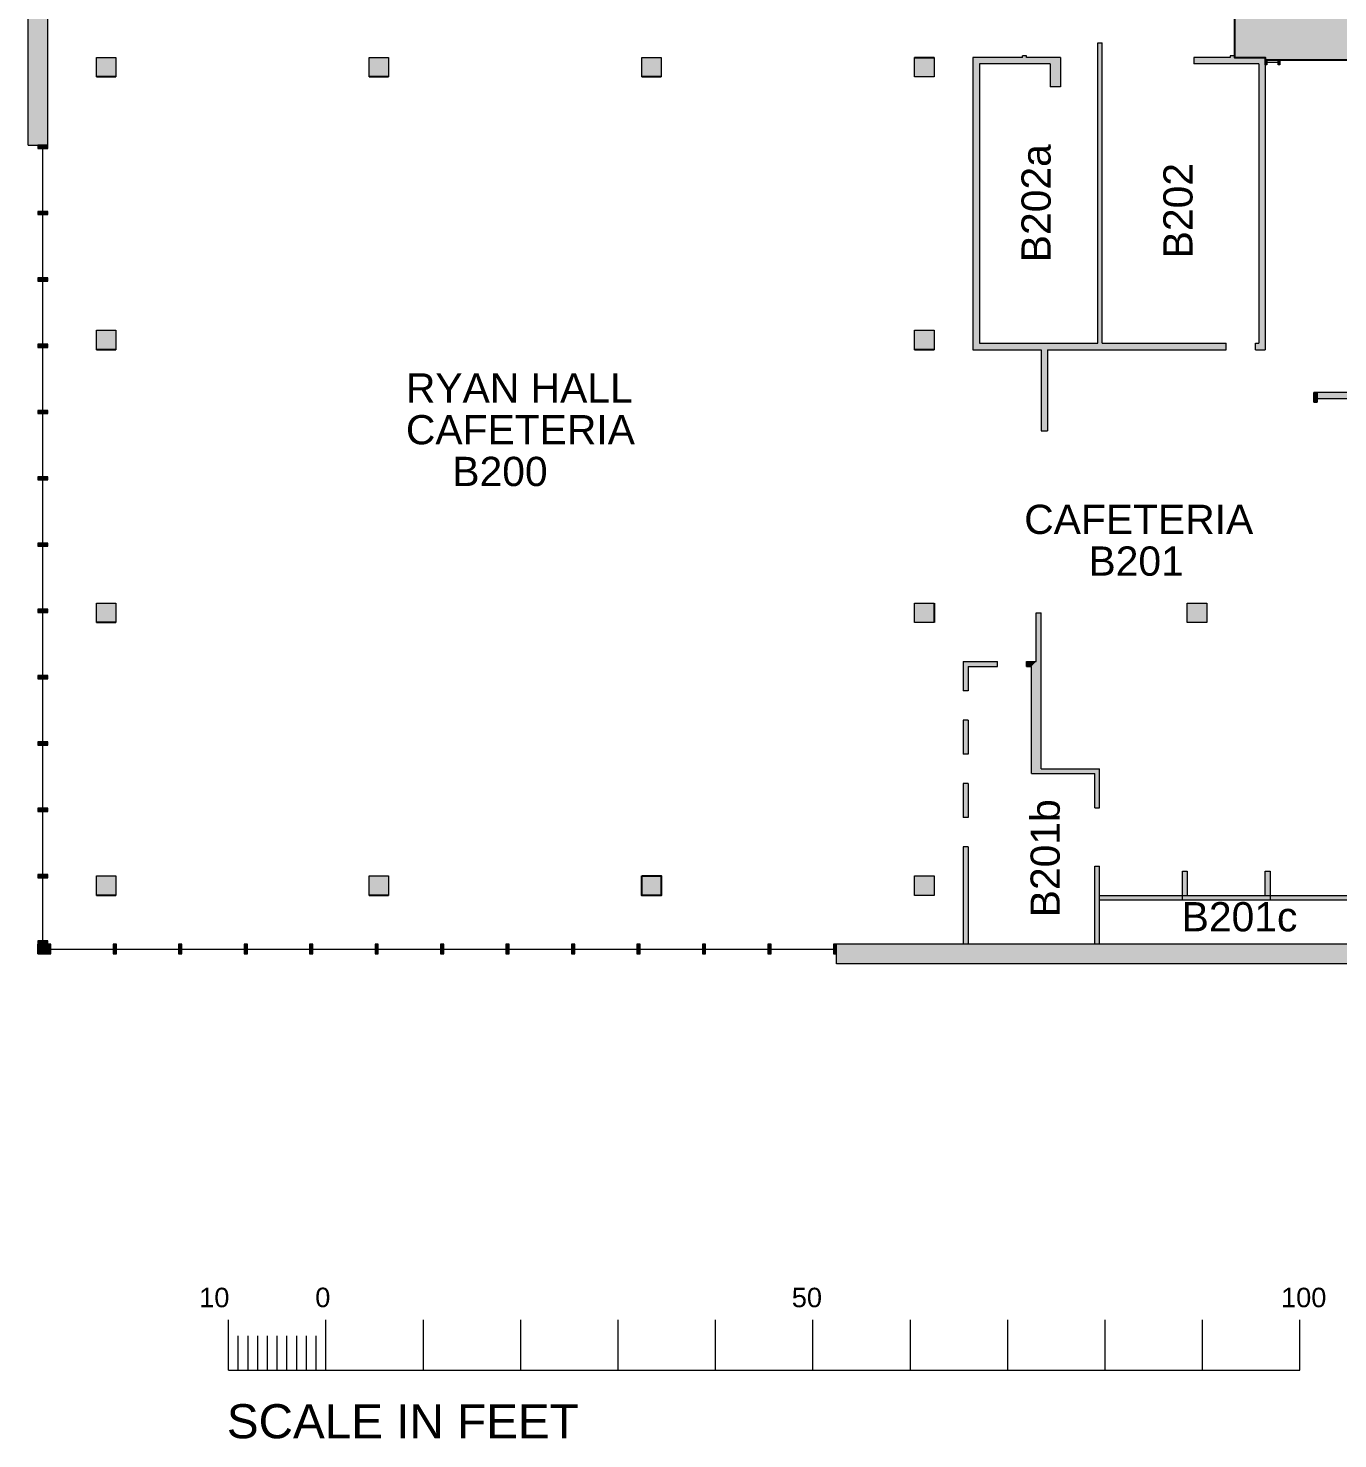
# Model space of a CAD drawing. Extents: x 674 to 9317, y -1087 to 3542.
# Drawn here: x 2544 to 4157, y -1087 to 650 of the extents above; entities that cross this region are included whole.
import ezdxf

# ---------------------------------------------------------------- set-up
doc = ezdxf.new("R2010")
doc.units = 0
doc.header["$LTSCALE"] = 0.004
doc.header["$MEASUREMENT"] = 0
doc.layers.get('0').update_dxf_attribs({"linetype": 'CONTINUOUS'})
for name, color, linetype, lineweight in [('bar scale', 1, 'CONTINUOUS', 0), ('Room Number', 7, 'CONTINUOUS', 9), ('WALL', 7, 'CONTINUOUS', 0)]:
    doc.layers.add(name, color=color, linetype=linetype, lineweight=lineweight)
doc.layers.add('CORRIDOR HATCH', color=253, linetype='CONTINUOUS')
doc.layers.add('SOLID', color=7, linetype='CONTINUOUS')
doc.styles.add('style1', font='arial.ttf')
doc.styles.add('swis721blkexbt', font='swissek.ttf')

# ---------------------------------------------------------------- blocks, each defined once
blk = doc.blocks.new('AZMND')
for p, q in [((0, 0.5), (0, -0.5)), ((1, 0.5), (0, 0.5)), ((1, -0.5), (1, 0.5)), ((0, -0.5), (1, -0.5))]:
    blk.add_line(p, q)

msp = doc.modelspace()

# ---------------------------------------------------------------- hatches: boundary and pattern name
at = {"layer": 'CORRIDOR HATCH'}
h = msp.add_hatch(color=256, dxfattribs=at)
h.dxf.hatch_style = 1
h.paths.add_polyline_path([(4294.6, 2437.9), (4126, 2310.4), (4126, 1374.8), (4126, 1267.5), (4078, 1219.5), (4078, 1207.9), (4078, 1003.5), (3988.1, 1003.5), (3988.1, 993.4), (3788.5, 927.5), (2713.1, 927.5), (2651.6, 781.9), (2651.6, 764.9), (2963.6, 764.9), (2963.6, 799.4), (2987.6, 799.4), (2987.6, 764.9), (3299.6, 764.9), (3299.6, 799.4), (3323.6, 799.4), (3323.6, 764.9), (3635.6, 764.9), (3635.6, 799.4), (3659.6, 799.4), (3659.6, 764.8), (3733.2, 702.4), (3737.7, 707.8), (3743.8, 702.6), (3784.6, 750.6), (3784.6, 785.9), (3971.6, 785.9), (3971.6, 801.9), (3995.6, 801.9), (3995.6, 785.9), (4033.6, 785.9), (4033.6, 681.9), (4029.6, 681.9), (4029.6, 613.9), (4067.6, 613.9), (4067.6, 610.9), (4211.6, 610.9), (4211.6, 613.9), (4316.6, 613.9), (4316.6, 757.9), (4307.6, 757.9), (4307.6, 781.9), (4294.6, 781.9), (4294.6, 1093.9), (4307.6, 1093.9), (4307.6, 1117.9), (4342.6, 1117.9), (4342.6, 1429.9), (4307.6, 1429.9), (4307.6, 1453.9), (4294.6, 1453.9), (4294.6, 1765.9), (4307.6, 1765.9), (4307.6, 1789.9), (4342.6, 1789.9), (4342.6, 2101.9), (4307.6, 2101.9), (4307.6, 2125.9), (4294.6, 2125.9)])
at = {"layer": 'SOLID'}
h = msp.add_hatch(color=256, dxfattribs=at)
h.dxf.hatch_style = 1
h.paths.add_polyline_path([(2651.6, 781.9), (2543.6, 781.9), (2543.6, 781.4), (2543.6, 505.9), (2567.6, 505.9), (2567.6, 770.9), (2627.6, 770.9), (2627.6, 757.9), (2651.6, 757.9)])
h.paths.add_polyline_path([(2627.6, 770.9), (2567.6, 770.9), (2567.6, 767.9), (2624.6, 767.9), (2624.6, 754.9), (2651.6, 754.9), (2651.6, 757.9), (2627.6, 757.9)], flags=17)
for points in [[(3815.6, 613.9), (3773.6, 613.9), (3773.6, 615.9), (3768.6, 615.9), (3768.6, 613.9), (3707.6, 613.9), (3707.6, 253.9), (3791.6, 253.9), (3791.6, 153.9), (3799.6, 153.9), (3799.6, 253.9), (4019.6, 253.9), (4019.6, 261.9), (3866.6, 261.9), (3866.6, 631.9), (3861.6, 631.9), (3861.6, 261.9), (3715.6, 261.9), (3715.6, 605.9), (3802.6, 605.9), (3802.6, 577.9), (3815.6, 577.9)], [(4067.6, 613.9), (4029.6, 613.9), (4029.6, 615.9), (4024.6, 615.9), (4024.6, 613.9), (3979.6, 613.9), (3979.6, 605.9), (4059.6, 605.9), (4059.6, 261.9), (4055.6, 261.9), (4055.6, 253.9), (4067.6, 253.9)], [(4131.6, 189.4), (4127.6, 189.4), (4127.6, 201.4), (4131.6, 201.4)]]:
    msp.add_hatch(color=256, dxfattribs=at).paths.add_polyline_path(points)
at = {"layer": 'WALL'}
for points in [[(4067.6, 610.9), (4069.6, 610.9), (4069.6, 604.9), (4067.6, 604.9)], [(4083.6, 610.9), (4085.6, 610.9), (4085.6, 604.9), (4083.6, 604.9)], [(2567.6, -478.1), (2555.6, -478.1), (2555.6, -490.1), (2567.6, -490.1)]]:
    msp.add_hatch(color=256, dxfattribs=at).paths.add_polyline_path(points)

# ---------------------------------------------------------------- linework, layer by layer
at = {"layer": 'bar scale'}
for p, q in [((2790.4, -1002.8), (2790.4, -940.9)), ((2910.4, -1002.8), (2910.4, -940.9)), ((3030.4, -1002.8), (3030.4, -940.9)), ((3150.4, -1002.8), (3150.4, -940.9)), ((3270.4, -1002.8), (3270.4, -940.9)), ((3390.4, -1002.8), (3390.4, -940.9)), ((3510.4, -1002.8), (3510.4, -940.9)), ((3630.4, -1002.8), (3630.4, -940.9)), ((3750.4, -1002.8), (3750.4, -940.9)), ((3870.4, -1002.8), (3870.4, -940.9)), ((3990.4, -1002.8), (3990.4, -940.9)), ((4110.4, -1002.8), (4110.4, -940.9)), ((2802.4, -1002.8), (2802.4, -960.6)), ((2814.4, -1002.8), (2814.4, -960.6)), ((2826.4, -1002.8), (2826.4, -960.6)), ((2838.4, -1002.8), (2838.4, -960.6)), ((2850.4, -1002.8), (2850.4, -960.6)), ((2862.4, -1002.8), (2862.4, -960.6)), ((2874.4, -1002.8), (2874.4, -960.6)), ((2886.4, -1002.8), (2886.4, -960.6)), ((2898.4, -1002.8), (2898.4, -960.6)), ((2790.4, -1002.8), (4110.4, -1002.8))]:
    msp.add_line(p, q, dxfattribs=at)
at = {"layer": 'CORRIDOR HATCH'}
msp.add_lwpolyline([(4029.6, 681.9), (4029.6, 613.9), (4067.6, 613.9), (4067.6, 610.9), (4211.6, 610.9)], dxfattribs=at)
at = {"layer": 'SOLID'}
for p, q in [((3635.6, 613.9), (3659.6, 613.9)), ((2651.6, 589.9), (2627.6, 589.9)), ((2987.6, 589.9), (2963.6, 589.9)), ((3323.6, 589.9), (3299.6, 589.9)), ((2651.6, 253.9), (2627.6, 253.9)), ((3659.6, 253.9), (3635.6, 253.9)), ((3659.6, -58.1), (3659.6, -82.1)), ((2651.6, -82.1), (2627.6, -82.1)), ((2651.6, -418.1), (2627.6, -418.1)), ((2987.6, -418.1), (2963.6, -418.1))]:
    msp.add_line(p, q, dxfattribs=at)
msp.add_lwpolyline([(3299.6, -394.1), (3323.6, -394.1), (3323.6, -418.1), (3299.6, -418.1)], close=True, dxfattribs=at)
msp.add_lwpolyline([(3299.6, -394.1), (3323.6, -394.1), (3323.6, -418.1), (3299.6, -418.1)], close=True, dxfattribs=at)
for points in [[(2627.6, 613.9), (2651.6, 613.9), (2627.6, 589.9), (2651.6, 589.9)], [(2963.6, 613.9), (2987.6, 613.9), (2963.6, 589.9), (2987.6, 589.9)], [(3299.6, 613.9), (3323.6, 613.9), (3299.6, 589.9), (3323.6, 589.9)], [(3635.6, 613.9), (3659.6, 613.9), (3635.6, 589.9), (3659.6, 589.9)], [(2627.6, 277.9), (2651.6, 277.9), (2627.6, 253.9), (2651.6, 253.9)], [(3635.6, 277.9), (3659.6, 277.9), (3635.6, 253.9), (3659.6, 253.9)], [(4127.6, 193.4), (4127.6, 201.4), (4235.6, 193.4), (4235.6, 201.4)], [(2627.6, -58.1), (2651.6, -58.1), (2627.6, -82.1), (2651.6, -82.1)], [(3635.6, -58.1), (3659.6, -58.1), (3635.6, -82.1), (3659.6, -82.1)], [(3971.6, -82.1), (3971.6, -58.1), (3995.6, -82.1), (3995.6, -58.1)], [(3785.6, -70.1), (3791.6, -70.1), (3785.6, -130.1), (3791.6, -136.4)], [(3695.6, -130.1), (3701.6, -136.1), (3695.6, -166.1), (3701.6, -166.1)], [(3737.6, -130.1), (3737.6, -136.1), (3695.6, -130.1), (3701.6, -136.1)], [(3773.6, -130.1), (3773.6, -136.1), (3785.6, -130.1), (3779.6, -136.1)], [(3779.6, -268.1), (3791.6, -262.1), (3779.6, -136.1), (3791.6, -124.8)], [(3695.6, -202.1), (3701.6, -202.1), (3695.6, -244.1), (3701.6, -244.1)], [(3857.6, -268.1), (3863.6, -262.1), (3779.6, -268.1), (3791.6, -262.1)], [(3857.6, -310.1), (3863.6, -310.1), (3857.6, -268.1), (3863.6, -262.1)], [(3695.6, -280.1), (3701.6, -280.1), (3695.6, -322.1), (3701.6, -322.1)], [(3695.6, -358.1), (3701.6, -358.1), (3695.6, -478.1), (3701.6, -478.1)], [(3857.6, -382.1), (3863.6, -382.1), (3857.6, -478.1), (3863.6, -478.1)], [(2627.6, -394.1), (2651.6, -394.1), (2627.6, -418.1), (2651.6, -418.1)], [(2963.6, -394.1), (2987.6, -394.1), (2963.6, -418.1), (2987.6, -418.1)], [(3299.6, -394.1), (3323.6, -394.1), (3299.6, -418.1), (3323.6, -418.1)], [(3635.6, -394.1), (3659.6, -394.1), (3635.6, -418.1), (3659.6, -418.1)], [(3965.6, -388.1), (3971.6, -388.1), (3965.6, -424.1), (3971.6, -418.1)], [(4067.6, -388.1), (4073.6, -388.1), (4067.6, -418.1), (4073.6, -424.1)], [(3863.6, -418.1), (3863.6, -424.1), (4229.6, -418.1), (4229.6, -424.1)], [(4295.6, -478.1), (4319.6, -502.1), (3539.6, -478.1), (3539.6, -502.1)]]:
    msp.add_solid(points, dxfattribs=at)
at = {"layer": 'WALL'}
for p, q in [((2543.6, 505.9), (2543.6, 781.9)), ((2567.6, 505.9), (2567.6, 770.9)), ((3861.6, 261.9), (3861.6, 631.9)), ((3861.6, 631.9), (3866.6, 631.9)), ((3866.6, 261.9), (3866.6, 631.9)), ((2627.6, 613.9), (2651.6, 613.9)), ((2627.6, 589.9), (2627.6, 613.9)), ((2651.6, 613.9), (2651.6, 589.9)), ((2963.6, 613.9), (2987.6, 613.9)), ((2963.6, 589.9), (2963.6, 613.9)), ((2987.6, 613.9), (2987.6, 589.9)), ((3299.6, 613.9), (3323.6, 613.9)), ((3299.6, 589.9), (3299.6, 613.9)), ((3323.6, 613.9), (3323.6, 589.9)), ((3635.6, 589.9), (3635.6, 613.9)), ((3659.6, 613.9), (3659.6, 589.9)), ((3707.6, 613.9), (3707.6, 253.9)), ((3768.6, 613.9), (3707.6, 613.9)), ((3773.6, 615.9), (3768.6, 615.9)), ((3768.6, 613.9), (3768.6, 615.9)), ((3773.6, 613.9), (3773.6, 615.9)), ((3815.6, 613.9), (3773.6, 613.9)), ((3815.6, 613.9), (3815.6, 577.9)), ((4024.6, 613.9), (3979.6, 613.9)), ((3979.6, 613.9), (3979.6, 605.9)), ((4029.6, 615.9), (4024.6, 615.9)), ((4024.6, 615.9), (4024.6, 613.9)), ((4029.6, 615.9), (4029.6, 613.9)), ((4067.6, 613.9), (4029.6, 613.9)), ((4067.6, 613.9), (4067.6, 253.9)), ((3715.6, 605.9), (3715.6, 261.9)), ((3802.6, 605.9), (3715.6, 605.9)), ((3802.6, 605.9), (3802.6, 577.9)), ((4059.6, 605.9), (3979.6, 605.9)), ((4059.6, 605.9), (4059.6, 261.9)), ((4069.6, 607.9), (4083.6, 607.9)), ((3659.6, 589.9), (3635.6, 589.9)), ((3815.6, 577.9), (3802.6, 577.9)), ((2543.6, 505.9), (2567.6, 505.9)), ((2561.6, 424.3), (2561.6, 501.9)), ((2561.6, 342.6), (2561.6, 420.3)), ((2561.6, 260.9), (2561.6, 338.6)), ((2627.6, 277.9), (2651.6, 277.9)), ((2627.6, 253.9), (2627.6, 277.9)), ((2651.6, 277.9), (2651.6, 253.9)), ((3635.6, 253.9), (3635.6, 277.9)), ((3635.6, 277.9), (3659.6, 277.9)), ((3659.6, 277.9), (3659.6, 253.9)), ((3715.6, 261.9), (3861.6, 261.9)), ((3866.6, 261.9), (4019.6, 261.9)), ((4019.6, 253.9), (4019.6, 261.9)), ((4055.6, 261.9), (4059.6, 261.9)), ((4055.6, 253.9), (4055.6, 261.9)), ((2561.6, 179.3), (2561.6, 256.9)), ((3707.6, 253.9), (3791.6, 253.9)), ((3791.6, 253.9), (3791.6, 153.9)), ((3799.6, 253.9), (3799.6, 153.9)), ((3799.6, 253.9), (4019.6, 253.9)), ((4055.6, 253.9), (4067.6, 253.9)), ((4211.6, 201.4), (4127.6, 201.4)), ((4127.6, 201.4), (4127.6, 193.4)), ((4127.6, 201.4), (4127.6, 189.4)), ((4131.6, 189.4), (4131.6, 201.4)), ((4229.6, 193.4), (4131.6, 193.4)), ((2561.6, 97.6), (2561.6, 175.3)), ((4127.6, 189.4), (4131.6, 189.4)), ((3791.6, 153.9), (3799.6, 153.9)), ((2561.6, 15.9), (2561.6, 93.6)), ((2561.6, -65.7), (2561.6, 11.9)), ((2627.6, -58.1), (2651.6, -58.1)), ((2627.6, -82.1), (2627.6, -58.1)), ((2651.6, -58.1), (2651.6, -82.1)), ((3635.6, -58.1), (3659.6, -58.1)), ((3635.6, -82.1), (3635.6, -58.1)), ((3971.6, -58.1), (3995.6, -58.1)), ((3971.6, -82.1), (3971.6, -58.1)), ((3995.6, -58.1), (3995.6, -82.1)), ((2561.6, -147.4), (2561.6, -69.7)), ((3659.6, -82.1), (3635.6, -82.1)), ((3785.6, -130.1), (3785.6, -70.1)), ((3785.6, -70.1), (3791.6, -70.1)), ((3791.6, -262.1), (3791.6, -70.1)), ((3995.6, -82.1), (3971.6, -82.1)), ((3695.6, -130.1), (3695.6, -166.1)), ((3695.6, -130.1), (3737.6, -130.1)), ((3701.6, -136.1), (3701.6, -166.1)), ((3701.6, -136.1), (3737.6, -136.1)), ((3737.6, -136.1), (3737.6, -130.1)), ((3773.6, -136.1), (3773.6, -130.1)), ((3773.6, -130.1), (3785.6, -130.1)), ((3773.6, -136.1), (3779.6, -136.1)), ((3779.6, -268.1), (3779.6, -136.1)), ((2561.6, -229.1), (2561.6, -151.4)), ((3701.6, -166.1), (3695.6, -166.1)), ((3701.6, -202.1), (3695.6, -202.1)), ((3695.6, -202.1), (3695.6, -244.1)), ((3701.6, -202.1), (3701.6, -244.1)), ((2561.6, -310.7), (2561.6, -233.1)), ((3701.6, -244.1), (3695.6, -244.1)), ((3779.6, -268.1), (3857.6, -268.1)), ((3791.6, -262.1), (3863.6, -262.1)), ((3857.6, -310.1), (3857.6, -268.1)), ((3863.6, -310.1), (3863.6, -262.1)), ((3701.6, -280.1), (3695.6, -280.1)), ((3695.6, -280.1), (3695.6, -322.1)), ((3701.6, -280.1), (3701.6, -322.1)), ((3857.6, -310.1), (3863.6, -310.1)), ((2561.6, -392.4), (2561.6, -314.7)), ((3701.6, -322.1), (3695.6, -322.1)), ((3695.6, -358.1), (3695.6, -478.1)), ((3701.6, -358.1), (3695.6, -358.1)), ((3701.6, -358.1), (3701.6, -478.1)), ((3857.6, -478.1), (3857.6, -382.1)), ((3857.6, -382.1), (3863.6, -382.1)), ((3863.6, -478.1), (3863.6, -382.1)), ((2561.6, -474.1), (2561.6, -396.4)), ((2627.6, -394.1), (2651.6, -394.1)), ((2627.6, -418.1), (2627.6, -394.1)), ((2651.6, -394.1), (2651.6, -418.1)), ((2963.6, -394.1), (2987.6, -394.1)), ((2963.6, -418.1), (2963.6, -394.1)), ((2987.6, -394.1), (2987.6, -418.1)), ((3299.6, -394.1), (3323.6, -394.1)), ((3299.6, -418.1), (3299.6, -394.1)), ((3323.6, -394.1), (3323.6, -418.1)), ((3965.6, -388.1), (3971.6, -388.1)), ((3965.6, -424.1), (3965.6, -388.1)), ((3971.6, -388.1), (3971.6, -418.1)), ((4067.6, -388.1), (4073.6, -388.1)), ((4067.6, -418.1), (4067.6, -388.1)), ((4073.6, -388.1), (4073.6, -424.1)), ((3323.6, -418.1), (3299.6, -418.1)), ((3863.6, -418.1), (4229.6, -418.1)), ((4229.6, -424.1), (3863.6, -424.1)), ((2555.6, -490.1), (2555.6, -478.1)), ((2571.6, -484.1), (2648.2, -484.1)), ((2652.2, -484.1), (2728.9, -484.1)), ((2732.9, -484.1), (2809.6, -484.1)), ((2813.6, -484.1), (2890.2, -484.1)), ((2894.2, -484.1), (2970.9, -484.1)), ((2974.9, -484.1), (3051.6, -484.1)), ((3055.6, -484.1), (3132.2, -484.1)), ((3136.2, -484.1), (3212.9, -484.1)), ((3216.9, -484.1), (3293.6, -484.1)), ((3297.6, -484.1), (3374.2, -484.1)), ((3378.2, -484.1), (3454.9, -484.1)), ((3458.9, -484.1), (3535.6, -484.1)), ((4229.6, -478.1), (3539.6, -478.1)), ((3539.6, -502.1), (3539.6, -478.1)), ((2555.6, -490.1), (2567.6, -490.1)), ((4319.6, -502.1), (3539.6, -502.1))]:
    msp.add_line(p, q, dxfattribs=at)
for points in [[(2627.6, 613.9), (2651.6, 613.9), (2651.6, 589.9), (2627.6, 589.9)], [(2963.6, 613.9), (2987.6, 613.9), (2987.6, 589.9), (2963.6, 589.9)], [(3299.6, 613.9), (3323.6, 613.9), (3323.6, 589.9), (3299.6, 589.9)], [(3635.6, 613.9), (3659.6, 613.9), (3659.6, 589.9), (3635.6, 589.9)], [(4067.6, 610.9), (4069.6, 610.9), (4069.6, 604.9), (4067.6, 604.9)], [(4083.6, 610.9), (4085.6, 610.9), (4085.6, 604.9), (4083.6, 604.9)], [(2627.6, 277.9), (2651.6, 277.9), (2651.6, 253.9), (2627.6, 253.9)], [(3635.6, 277.9), (3659.6, 277.9), (3659.6, 253.9), (3635.6, 253.9)], [(4131.6, 189.4), (4127.6, 189.4), (4127.6, 201.4), (4131.6, 201.4)], [(2627.6, -58.1), (2651.6, -58.1), (2651.6, -82.1), (2627.6, -82.1)], [(3635.6, -58.1), (3659.6, -58.1), (3659.6, -82.1), (3635.6, -82.1)], [(2627.6, -394.1), (2651.6, -394.1), (2651.6, -418.1), (2627.6, -418.1)], [(2963.6, -394.1), (2987.6, -394.1), (2987.6, -418.1), (2963.6, -418.1)], [(3635.6, -394.1), (3659.6, -394.1), (3659.6, -418.1), (3635.6, -418.1)]]:
    msp.add_lwpolyline(points, close=True, dxfattribs=at)
for points in [[(2555.6, 505.9), (2567.6, 505.9), (2555.6, 501.9), (2567.6, 501.9)], [(2555.6, 424.3), (2567.6, 424.3), (2555.6, 420.3), (2567.6, 420.3)], [(2555.6, 342.6), (2567.6, 342.6), (2555.6, 338.6), (2567.6, 338.6)], [(2555.6, 260.9), (2567.6, 260.9), (2555.6, 256.9), (2567.6, 256.9)], [(2555.6, 179.3), (2567.6, 179.3), (2555.6, 175.3), (2567.6, 175.3)], [(2555.6, 97.6), (2567.6, 97.6), (2555.6, 93.6), (2567.6, 93.6)], [(2555.6, 15.9), (2567.6, 15.9), (2555.6, 11.9), (2567.6, 11.9)], [(2555.6, -65.7), (2567.6, -65.7), (2555.6, -69.7), (2567.6, -69.7)], [(2555.6, -147.4), (2567.6, -147.4), (2555.6, -151.4), (2567.6, -151.4)], [(2555.6, -229.1), (2567.6, -229.1), (2555.6, -233.1), (2567.6, -233.1)], [(2555.6, -310.7), (2567.6, -310.7), (2555.6, -314.7), (2567.6, -314.7)], [(2555.6, -392.4), (2567.6, -392.4), (2555.6, -396.4), (2567.6, -396.4)], [(2555.6, -474.1), (2567.6, -474.1), (2555.6, -478.1), (2567.6, -478.1)], [(2567.6, -478.1), (2571.6, -478.1), (2567.6, -490.1), (2571.6, -490.1)], [(2648.2, -478.1), (2652.2, -478.1), (2648.2, -490.1), (2652.2, -490.1)], [(2728.9, -478.1), (2732.9, -478.1), (2728.9, -490.1), (2732.9, -490.1)], [(2809.6, -478.1), (2813.6, -478.1), (2809.6, -490.1), (2813.6, -490.1)], [(2890.2, -478.1), (2894.2, -478.1), (2890.2, -490.1), (2894.2, -490.1)], [(2970.9, -478.1), (2974.9, -478.1), (2970.9, -490.1), (2974.9, -490.1)], [(3051.6, -478.1), (3055.6, -478.1), (3051.6, -490.1), (3055.6, -490.1)], [(3132.2, -478.1), (3136.2, -478.1), (3132.2, -490.1), (3136.2, -490.1)], [(3212.9, -478.1), (3216.9, -478.1), (3212.9, -490.1), (3216.9, -490.1)], [(3293.6, -478.1), (3297.6, -478.1), (3293.6, -490.1), (3297.6, -490.1)], [(3374.2, -478.1), (3378.2, -478.1), (3374.2, -490.1), (3378.2, -490.1)], [(3454.9, -478.1), (3458.9, -478.1), (3454.9, -490.1), (3458.9, -490.1)], [(3535.6, -478.1), (3539.6, -478.1), (3535.6, -490.1), (3539.6, -490.1)]]:
    msp.add_solid(points, dxfattribs=at)

# ---------------------------------------------------------------- block references
at = {"layer": 'WALL', "xscale": 4, "yscale": 12, "rotation": 90}
for p in [(2561.6, 501.9), (2561.6, 420.3), (2561.6, 338.6), (2561.6, 256.9), (2561.6, 175.3), (2561.6, 93.6), (2561.6, 11.9), (2561.6, -69.7), (2561.6, -151.4), (2561.6, -233.1), (2561.6, -314.7), (2561.6, -396.4), (2561.6, -478.1)]:
    msp.add_blockref('AZMND', p, dxfattribs=at)
at = {"layer": 'WALL', "xscale": 4, "yscale": 12}
for p in [(2567.6, -484.1), (2648.2, -484.1), (2728.9, -484.1), (2809.6, -484.1), (2890.2, -484.1), (2970.9, -484.1), (3051.6, -484.1), (3132.2, -484.1), (3212.9, -484.1), (3293.6, -484.1), (3374.2, -484.1), (3454.9, -484.1), (3535.6, -484.1)]:
    msp.add_blockref('AZMND', p, dxfattribs=at)

# ---------------------------------------------------------------- texts
at = {"layer": 'bar scale'}
for s, height, style, p in [('10', 24, 'swis721blkexbt', (2754.2, -925.2)), ('0', 24, 'swis721blkexbt', (2897.2, -925.1)), ('50', 24, 'swis721blkexbt', (3484.3, -925.2)), ('100', 24, 'swis721blkexbt', (4087.1, -925.2)), ('SCALE IN FEET', 42, 'style1', (2788.3, -1086.6))]:
    msp.add_text(s, height=height, dxfattribs=dict(at, style=style)).set_placement(p)
at = {"layer": 'Room Number', "style": 'style1'}
for s, p in [('B202a', (3803.3, 361.7)), ('B202', (3978.1, 366.5)), ('B201b', (3814.5, -445))]:
    msp.add_text(s, height=36, rotation=90, dxfattribs=at).set_placement(p)
for s, p in [('RYAN HALL', (3008.9, 188.9)), ('CAFETERIA', (3008.9, 137.5)), ('B200', (3066.1, 86.1)), ('CAFETERIA', (3770.7, 27.1)), ('B201', (3849.9, -24.3)), ('B201c', (3964.7, -462.3))]:
    msp.add_text(s, height=36, dxfattribs=at).set_placement(p)

doc.saveas('drawing.dxf')
